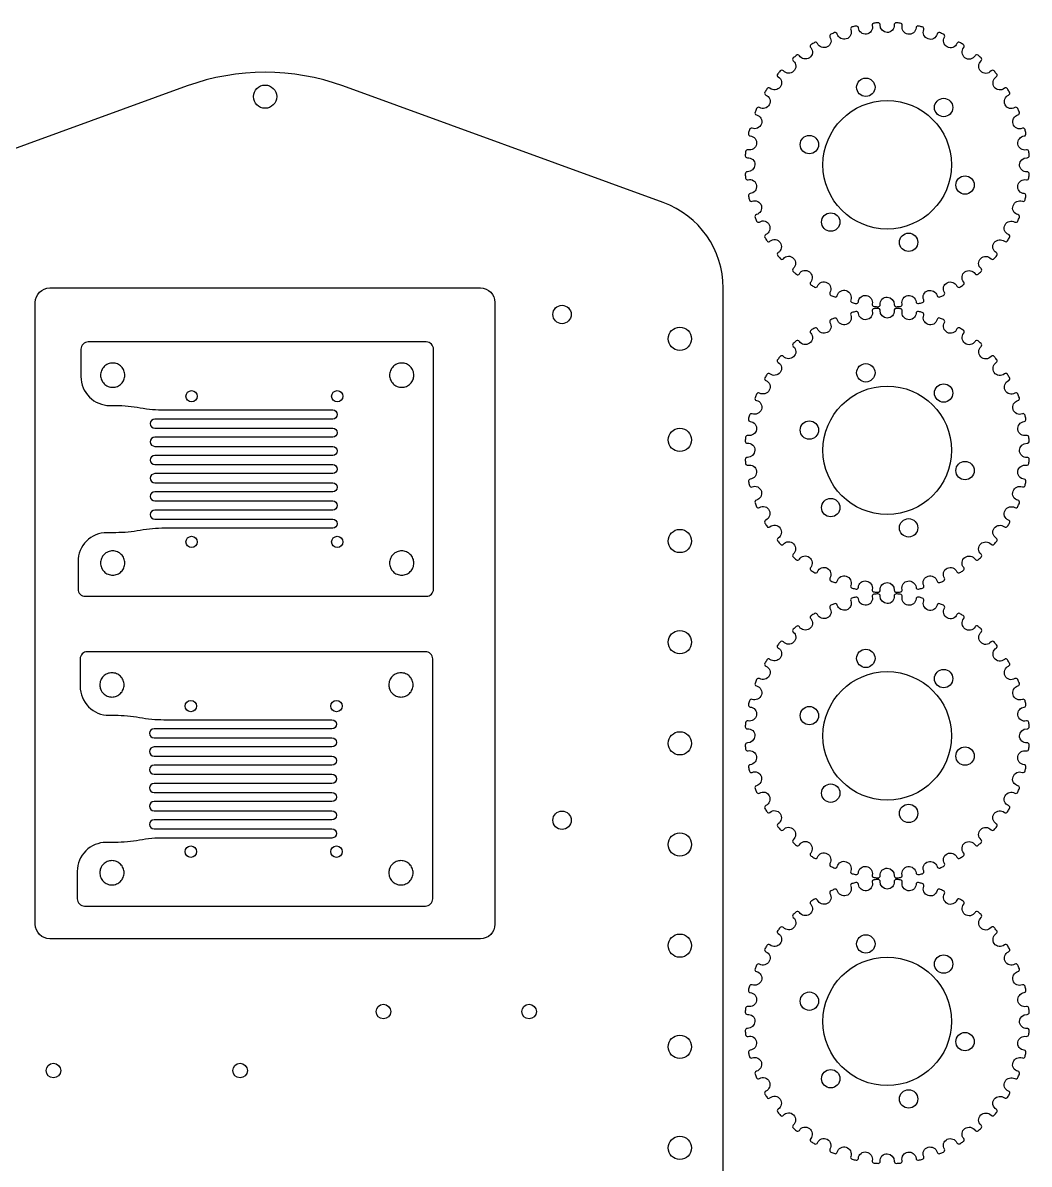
# Model space of a CAD drawing. Header units: inches. Extents: x -6.6 to 6.6, y -11.8 to 5.7.
# Drawn here: x -2.06 to 6.65, y -4.22 to 5.65 of the extents above; entities that cross this region are included whole.
import ezdxf

# ---------------------------------------------------------------- set-up
doc = ezdxf.new("R2010")
doc.units = ezdxf.units.IN
doc.header["$MEASUREMENT"] = 0

msp = doc.modelspace()

# ---------------------------------------------------------------- linework, layer by layer
for points in [[(5.6, 5.5573, -0.41343), (5.5502, 5.6308, 0.442685), (5.5341, 5.6521, 0.007018), (5.4997, 5.6548, 0.462818), (5.4817, 5.6362, -0.45371), (5.421, 5.5714, -0.41343), (5.3602, 5.6362, 0.442685), (5.341, 5.6548, 0.007018), (5.3066, 5.652, 0.462818), (5.2917, 5.6308, -0.45371), (5.2419, 5.5573, -0.41343), (5.1718, 5.6118, 0.442685), (5.1499, 5.6271, 0.007018), (5.1164, 5.6191, 0.462818), (5.105, 5.5958, -0.45371), (5.0673, 5.5154, -0.41343), (4.9895, 5.5582, 0.442685), (4.9655, 5.57, 0.007018), (4.9336, 5.5567, 0.462818), (4.926, 5.5319, -0.45371), (4.9014, 5.4466, -0.41343), (4.8178, 5.4768, 0.442685), (4.7923, 5.4846, 0.007018), (4.7629, 5.4666, 0.462818), (4.7592, 5.4409, -0.45371), (4.7482, 5.3528, -0.41343), (4.661, 5.3695, 0.442685), (4.6346, 5.3733, 0.007018), (4.6083, 5.3508, 0.462818), (4.6088, 5.3249, -0.45371), (4.6117, 5.2362, -0.41343), (4.5229, 5.2391, 0.442685), (4.4962, 5.2386, 0.007018), (4.4738, 5.2123, 0.462818), (4.4783, 5.1868, -0.45371), (4.495, 5.0996, -0.41343), (4.4069, 5.0886, 0.442685), (4.3806, 5.0839, 0.007018), (4.3626, 5.0545, 0.462818), (4.371, 5.03, -0.45371), (4.4012, 4.9465, -0.41343), (4.3159, 4.9218, 0.442685), (4.2906, 4.9131, 0.007018), (4.2774, 4.8812, 0.462818), (4.2896, 4.8583, -0.45371), (4.3324, 4.7805, -0.41343), (4.2521, 4.7428, 0.442685), (4.2285, 4.7303, 0.007018), (4.2204, 4.6967, 0.462818), (4.236, 4.676, -0.45371), (4.2905, 4.6059, -0.41343), (4.217, 4.5561, 0.442685), (4.1957, 4.54, 0.007018), (4.193, 4.5056, 0.462818), (4.2116, 4.4876, -0.45371), (4.2764, 4.4269, -0.41343), (4.2116, 4.3661, 0.442685), (4.1931, 4.3469, 0.007018), (4.1958, 4.3125, 0.462818), (4.217, 4.2976, -0.45371), (4.2905, 4.2478, -0.41343), (4.236, 4.1777, 0.442685), (4.2207, 4.1558, 0.007018), (4.2288, 4.1223, 0.462818), (4.2521, 4.1109, -0.45371), (4.3324, 4.0732, -0.41343), (4.2896, 3.9954, 0.442685), (4.2778, 3.9714, 0.007018), (4.2911, 3.9395, 0.462818), (4.3159, 3.9319, -0.45371), (4.4012, 3.9072, -0.41343), (4.371, 3.8237, 0.442685), (4.3632, 3.7982, 0.007018), (4.3812, 3.7687, 0.462818), (4.4069, 3.7651, -0.45371), (4.495, 3.7541, -0.41343), (4.4783, 3.6669, 0.442685), (4.4745, 3.6405, 0.007018), (4.497, 3.6142, 0.462818), (4.5229, 3.6147, -0.45371), (4.6117, 3.6175, -0.41343), (4.6088, 3.5288, 0.442685), (4.6092, 3.5021, 0.007018), (4.6355, 3.4797, 0.462818), (4.661, 3.4842, -0.45371), (4.7482, 3.5009, -0.41343), (4.7592, 3.4128, 0.442685), (4.7639, 3.3865, 0.007018), (4.7933, 3.3685, 0.462818), (4.8178, 3.3769, -0.45371), (4.9014, 3.4071, -0.41343), (4.926, 3.3218, 0.442685), (4.9347, 3.2965, 0.007018), (4.9666, 3.2833, 0.462818), (4.9895, 3.2955, -0.45371), (5.0673, 3.3383, -0.41343), (5.105, 3.258, 0.442685), (5.1175, 3.2344, 0.007018), (5.1511, 3.2263, 0.462818), (5.1718, 3.2419, -0.45371), (5.2419, 3.2964, -0.41343), (5.2917, 3.2229, 0.442685), (5.3078, 3.2016, 0.007018), (5.3422, 3.1989, 0.462818), (5.3602, 3.2175, -0.45371), (5.421, 3.2823, -0.41343), (5.4817, 3.2175, 0.442685), (5.5009, 3.199, 0.007018), (5.5353, 3.2017, 0.462818), (5.5502, 3.2229, -0.45371), (5.6, 3.2964, -0.41343), (5.6701, 3.2419, 0.442685), (5.692, 3.2266, 0.007018), (5.7256, 3.2347, 0.462818), (5.7369, 3.258, -0.45371), (5.7746, 3.3383, -0.41343), (5.8524, 3.2955, 0.442685), (5.8764, 3.2837, 0.007018), (5.9083, 3.297, 0.462818), (5.9159, 3.3218, -0.45371), (5.9406, 3.4071, -0.41343), (6.0241, 3.3769, 0.442685), (6.0496, 3.3691, 0.007018), (6.0791, 3.3871, 0.462818), (6.0827, 3.4128, -0.45371), (6.0937, 3.5009, -0.41343), (6.1809, 3.4842, 0.442685), (6.2074, 3.4804, 0.007018), (6.2336, 3.5029, 0.462818), (6.2332, 3.5288, -0.45371), (6.2303, 3.6175, -0.41343), (6.319, 3.6147, 0.442685), (6.3457, 3.6151, 0.007018), (6.3681, 3.6414, 0.462818), (6.3636, 3.6669, -0.45371), (6.3469, 3.7541, -0.41343), (6.435, 3.7651, 0.442685), (6.4613, 3.7698, 0.007018), (6.4794, 3.7992, 0.462818), (6.4709, 3.8237, -0.45371), (6.4407, 3.9072, -0.41343), (6.526, 3.9319, 0.442685), (6.5513, 3.9406, 0.007018), (6.5645, 3.9725, 0.462818), (6.5523, 3.9954, -0.45371), (6.5095, 4.0732, -0.41343), (6.5899, 4.1109, 0.442685), (6.6135, 4.1234, 0.007018), (6.6215, 4.157, 0.462818), (6.6059, 4.1777, -0.45371), (6.5514, 4.2478, -0.41343), (6.6249, 4.2976, 0.442685), (6.6462, 4.3137, 0.007018), (6.6489, 4.3481, 0.462818), (6.6303, 4.3661, -0.45371), (6.5655, 4.4269, -0.41343), (6.6303, 4.4876, 0.442685), (6.6489, 4.5068, 0.007018), (6.6461, 4.5412, 0.462818), (6.6249, 4.5561, -0.45371), (6.5514, 4.6059, -0.41343), (6.6059, 4.676, 0.442685), (6.6212, 4.6979, 0.007018), (6.6132, 4.7315, 0.462818), (6.5899, 4.7428, -0.45371), (6.5095, 4.7805, -0.41343), (6.5523, 4.8583, 0.442685), (6.5641, 4.8823, 0.007018), (6.5508, 4.9142, 0.462818), (6.526, 4.9218, -0.45371), (6.4407, 4.9465, -0.41343), (6.4709, 5.03, 0.442685), (6.4787, 5.0555, 0.007018), (6.4607, 5.085, 0.462818), (6.435, 5.0886, -0.45371), (6.3469, 5.0996, -0.41343), (6.3636, 5.1868, 0.442685), (6.3674, 5.2133, 0.007018), (6.3449, 5.2395, 0.462818), (6.319, 5.2391, -0.45371), (6.2303, 5.2362, -0.41343), (6.2332, 5.3249, 0.442685), (6.2327, 5.3516, 0.007018), (6.2064, 5.374, 0.462818), (6.1809, 5.3695, -0.45371), (6.0937, 5.3528, -0.41343), (6.0827, 5.4409, 0.442685), (6.078, 5.4672, 0.007018), (6.0486, 5.4853, 0.462818), (6.0241, 5.4768, -0.45371), (5.9406, 5.4466, -0.41343), (5.9159, 5.5319, 0.442685), (5.9072, 5.5572, 0.007018), (5.8753, 5.5704, 0.462818), (5.8524, 5.5582, -0.45371), (5.7746, 5.5154, -0.41343), (5.7369, 5.5958, 0.442685), (5.7244, 5.6194, 0.007018), (5.6908, 5.6274, 0.462818), (5.6701, 5.6118, -0.45371)], [(1.9029, -2.2683), (-1.8235, -2.2683, -0.414214), (-1.9485, -2.1433), (-1.9485, 3.2366, -0.414214), (-1.8235, 3.3616), (1.9029, 3.3616, -0.414214), (2.0279, 3.2366), (2.0279, -2.1433, -0.414214)], [(5.6, 3.0873, -0.41343), (5.5502, 3.1608, 0.442685), (5.5341, 3.1821, 0.007018), (5.4997, 3.1848, 0.462818), (5.4817, 3.1662, -0.45371), (5.421, 3.1014, -0.41343), (5.3602, 3.1662, 0.442685), (5.341, 3.1848, 0.007018), (5.3066, 3.182, 0.462818), (5.2917, 3.1608, -0.45371), (5.2419, 3.0873, -0.41343), (5.1718, 3.1418, 0.442685), (5.1499, 3.1571, 0.007018), (5.1164, 3.1491, 0.462818), (5.105, 3.1258, -0.45371), (5.0673, 3.0454, -0.41343), (4.9895, 3.0882, 0.442685), (4.9655, 3.1, 0.007018), (4.9336, 3.0867, 0.462818), (4.926, 3.0619, -0.45371), (4.9014, 2.9766, -0.41343), (4.8178, 3.0068, 0.442685), (4.7923, 3.0146, 0.007018), (4.7629, 2.9966, 0.462818), (4.7592, 2.9709, -0.45371), (4.7482, 2.8828, -0.41343), (4.661, 2.8995, 0.442685), (4.6346, 2.9033, 0.007018), (4.6083, 2.8808, 0.462818), (4.6088, 2.8549, -0.45371), (4.6117, 2.7662, -0.41343), (4.5229, 2.7691, 0.442685), (4.4962, 2.7686, 0.007018), (4.4738, 2.7423, 0.462818), (4.4783, 2.7168, -0.45371), (4.495, 2.6296, -0.41343), (4.4069, 2.6186, 0.442685), (4.3806, 2.6139, 0.007018), (4.3626, 2.5845, 0.462818), (4.371, 2.56, -0.45371), (4.4012, 2.4765, -0.41343), (4.3159, 2.4518, 0.442685), (4.2906, 2.4431, 0.007018), (4.2774, 2.4112, 0.462818), (4.2896, 2.3883, -0.45371), (4.3324, 2.3105, -0.41343), (4.2521, 2.2728, 0.442685), (4.2285, 2.2603, 0.007018), (4.2204, 2.2267, 0.462818), (4.236, 2.206, -0.45371), (4.2905, 2.1359, -0.41343), (4.217, 2.0861, 0.442685), (4.1957, 2.07, 0.007018), (4.193, 2.0356, 0.462818), (4.2116, 2.0176, -0.45371), (4.2764, 1.9569, -0.41343), (4.2116, 1.8961, 0.442685), (4.1931, 1.8769, 0.007018), (4.1958, 1.8425, 0.462818), (4.217, 1.8276, -0.45371), (4.2905, 1.7778, -0.41343), (4.236, 1.7077, 0.442685), (4.2207, 1.6858, 0.007018), (4.2288, 1.6523, 0.462818), (4.2521, 1.6409, -0.45371), (4.3324, 1.6032, -0.41343), (4.2896, 1.5254, 0.442685), (4.2778, 1.5014, 0.007018), (4.2911, 1.4695, 0.462818), (4.3159, 1.4619, -0.45371), (4.4012, 1.4372, -0.41343), (4.371, 1.3537, 0.442685), (4.3632, 1.3282, 0.007018), (4.3812, 1.2987, 0.462818), (4.4069, 1.2951, -0.45371), (4.495, 1.2841, -0.41343), (4.4783, 1.1969, 0.442685), (4.4745, 1.1705, 0.007018), (4.497, 1.1442, 0.462818), (4.5229, 1.1447, -0.45371), (4.6117, 1.1475, -0.41343), (4.6088, 1.0588, 0.442685), (4.6092, 1.0321, 0.007018), (4.6355, 1.0097, 0.462818), (4.661, 1.0142, -0.45371), (4.7482, 1.0309, -0.41343), (4.7592, 0.9428, 0.442685), (4.7639, 0.9165, 0.007018), (4.7933, 0.8985, 0.462818), (4.8178, 0.9069, -0.45371), (4.9014, 0.9371, -0.41343), (4.926, 0.8518, 0.442685), (4.9347, 0.8265, 0.007018), (4.9666, 0.8133, 0.462818), (4.9895, 0.8255, -0.45371), (5.0673, 0.8683, -0.41343), (5.105, 0.788, 0.442685), (5.1175, 0.7644, 0.007018), (5.1511, 0.7563, 0.462818), (5.1718, 0.7719, -0.45371), (5.2419, 0.8264, -0.41343), (5.2917, 0.7529, 0.442685), (5.3078, 0.7316, 0.007018), (5.3422, 0.7289, 0.462818), (5.3602, 0.7475, -0.45371), (5.421, 0.8123, -0.41343), (5.4817, 0.7475, 0.442685), (5.5009, 0.729, 0.007018), (5.5353, 0.7317, 0.462818), (5.5502, 0.7529, -0.45371), (5.6, 0.8264, -0.41343), (5.6701, 0.7719, 0.442685), (5.692, 0.7566, 0.007018), (5.7256, 0.7647, 0.462818), (5.7369, 0.788, -0.45371), (5.7746, 0.8683, -0.41343), (5.8524, 0.8255, 0.442685), (5.8764, 0.8137, 0.007018), (5.9083, 0.827, 0.462818), (5.9159, 0.8518, -0.45371), (5.9406, 0.9371, -0.41343), (6.0241, 0.9069, 0.442685), (6.0496, 0.8991, 0.007018), (6.0791, 0.9171, 0.462818), (6.0827, 0.9428, -0.45371), (6.0937, 1.0309, -0.41343), (6.1809, 1.0142, 0.442685), (6.2074, 1.0104, 0.007018), (6.2336, 1.0329, 0.462818), (6.2332, 1.0588, -0.45371), (6.2303, 1.1475, -0.41343), (6.319, 1.1447, 0.442685), (6.3457, 1.1451, 0.007018), (6.3681, 1.1714, 0.462818), (6.3636, 1.1969, -0.45371), (6.3469, 1.2841, -0.41343), (6.435, 1.2951, 0.442685), (6.4613, 1.2998, 0.007018), (6.4794, 1.3292, 0.462818), (6.4709, 1.3537, -0.45371), (6.4407, 1.4372, -0.41343), (6.526, 1.4619, 0.442685), (6.5513, 1.4706, 0.007018), (6.5645, 1.5025, 0.462818), (6.5523, 1.5254, -0.45371), (6.5095, 1.6032, -0.41343), (6.5899, 1.6409, 0.442685), (6.6135, 1.6534, 0.007018), (6.6215, 1.687, 0.462818), (6.6059, 1.7077, -0.45371), (6.5514, 1.7778, -0.41343), (6.6249, 1.8276, 0.442685), (6.6462, 1.8437, 0.007018), (6.6489, 1.8781, 0.462818), (6.6303, 1.8961, -0.45371), (6.5655, 1.9569, -0.41343), (6.6303, 2.0176, 0.442685), (6.6489, 2.0368, 0.007018), (6.6461, 2.0712, 0.462818), (6.6249, 2.0861, -0.45371), (6.5514, 2.1359, -0.41343), (6.6059, 2.206, 0.442685), (6.6212, 2.2279, 0.007018), (6.6132, 2.2615, 0.462818), (6.5899, 2.2728, -0.45371), (6.5095, 2.3105, -0.41343), (6.5523, 2.3883, 0.442685), (6.5641, 2.4123, 0.007018), (6.5508, 2.4442, 0.462818), (6.526, 2.4518, -0.45371), (6.4407, 2.4765, -0.41343), (6.4709, 2.56, 0.442685), (6.4787, 2.5855, 0.007018), (6.4607, 2.615, 0.462818), (6.435, 2.6186, -0.45371), (6.3469, 2.6296, -0.41343), (6.3636, 2.7168, 0.442685), (6.3674, 2.7433, 0.007018), (6.3449, 2.7695, 0.462818), (6.319, 2.7691, -0.45371), (6.2303, 2.7662, -0.41343), (6.2332, 2.8549, 0.442685), (6.2327, 2.8816, 0.007018), (6.2064, 2.904, 0.462818), (6.1809, 2.8995, -0.45371), (6.0937, 2.8828, -0.41343), (6.0827, 2.9709, 0.442685), (6.078, 2.9972, 0.007018), (6.0486, 3.0153, 0.462818), (6.0241, 3.0068, -0.45371), (5.9406, 2.9766, -0.41343), (5.9159, 3.0619, 0.442685), (5.9072, 3.0872, 0.007018), (5.8753, 3.1004, 0.462818), (5.8524, 3.0882, -0.45371), (5.7746, 3.0454, -0.41343), (5.7369, 3.1258, 0.442685), (5.7244, 3.1494, 0.007018), (5.6908, 3.1574, 0.462818), (5.6701, 3.1418, -0.45371)], [(0.6246, 2.1487, -1), (0.6246, 2.07), (-0.9141, 2.07, 1), (-0.9141, 1.9912), (0.6246, 1.9912, -1), (0.6246, 1.9125), (-0.9141, 1.9125, 1), (-0.9141, 1.8338), (0.6246, 1.8338, -1), (0.6246, 1.755), (-0.9141, 1.755, 1), (-0.9141, 1.6763), (0.6246, 1.6763, -1), (0.6246, 1.5975), (-0.9141, 1.5975, 1), (-0.9141, 1.5188), (0.6246, 1.5188, -1), (0.6246, 1.4401), (-0.9141, 1.4401, 1), (-0.9141, 1.3613), (0.6246, 1.3613, -1), (0.6246, 1.2826), (-0.8283, 1.2826, 0.045045), (-1.0399, 1.2635, -0.045045), (-1.2514, 1.2444), (-1.3285, 1.2444, 0.414214), (-1.5785, 0.9944), (-1.5785, 0.7569, 0.414214), (-1.516, 0.6944), (1.434, 0.6944, 0.414214), (1.4965, 0.7569), (1.4965, 2.8317, 0.414214), (1.434, 2.8942), (-1.491, 2.8942, 0.414214), (-1.5535, 2.8317), (-1.5535, 2.5944, 0.414214), (-1.3035, 2.3444), (-1.2514, 2.3444, -0.045045), (-1.0399, 2.3253, 0.045045), (-0.8283, 2.3062), (0.6246, 2.3062, -1), (0.6246, 2.2275), (-0.9141, 2.2275, 1), (-0.9141, 2.1487)], [(5.6, 0.6173, -0.41343), (5.5502, 0.6908, 0.442685), (5.5341, 0.7121, 0.007018), (5.4997, 0.7148, 0.462818), (5.4817, 0.6962, -0.45371), (5.421, 0.6314, -0.41343), (5.3602, 0.6962, 0.442685), (5.341, 0.7148, 0.007018), (5.3066, 0.712, 0.462818), (5.2917, 0.6908, -0.45371), (5.2419, 0.6173, -0.41343), (5.1718, 0.6718, 0.442685), (5.1499, 0.6871, 0.007018), (5.1164, 0.6791, 0.462818), (5.105, 0.6558, -0.45371), (5.0673, 0.5754, -0.41343), (4.9895, 0.6182, 0.442685), (4.9655, 0.63, 0.007018), (4.9336, 0.6167, 0.462818), (4.926, 0.5919, -0.45371), (4.9014, 0.5066, -0.41343), (4.8178, 0.5368, 0.442685), (4.7923, 0.5446, 0.007018), (4.7629, 0.5266, 0.462818), (4.7592, 0.5009, -0.45371), (4.7482, 0.4128, -0.41343), (4.661, 0.4295, 0.442685), (4.6346, 0.4333, 0.007018), (4.6083, 0.4108, 0.462818), (4.6088, 0.3849, -0.45371), (4.6117, 0.2962, -0.41343), (4.5229, 0.2991, 0.442685), (4.4962, 0.2986, 0.007018), (4.4738, 0.2723, 0.462818), (4.4783, 0.2468, -0.45371), (4.495, 0.1596, -0.41343), (4.4069, 0.1486, 0.442685), (4.3806, 0.1439, 0.007018), (4.3626, 0.1145, 0.462818), (4.371, 0.09, -0.45371), (4.4012, 0.0065, -0.41343), (4.3159, -0.0182, 0.442685), (4.2906, -0.0269, 0.007018), (4.2774, -0.0588, 0.462818), (4.2896, -0.0817, -0.45371), (4.3324, -0.1595, -0.41343), (4.2521, -0.1972, 0.442685), (4.2285, -0.2097, 0.007018), (4.2204, -0.2433, 0.462818), (4.236, -0.264, -0.45371), (4.2905, -0.3341, -0.41343), (4.217, -0.3839, 0.442685), (4.1957, -0.4, 0.007018), (4.193, -0.4344, 0.462818), (4.2116, -0.4524, -0.45371), (4.2764, -0.5131, -0.41343), (4.2116, -0.5739, 0.442685), (4.1931, -0.5931, 0.007018), (4.1958, -0.6275, 0.462818), (4.217, -0.6424, -0.45371), (4.2905, -0.6922, -0.41343), (4.236, -0.7623, 0.442685), (4.2207, -0.7842, 0.007018), (4.2288, -0.8177, 0.462818), (4.2521, -0.8291, -0.45371), (4.3324, -0.8668, -0.41343), (4.2896, -0.9446, 0.442685), (4.2778, -0.9686, 0.007018), (4.2911, -1.0005, 0.462818), (4.3159, -1.0081, -0.45371), (4.4012, -1.0328, -0.41343), (4.371, -1.1163, 0.442685), (4.3632, -1.1418, 0.007018), (4.3812, -1.1713, 0.462818), (4.4069, -1.1749, -0.45371), (4.495, -1.1859, -0.41343), (4.4783, -1.2731, 0.442685), (4.4745, -1.2995, 0.007018), (4.497, -1.3258, 0.462818), (4.5229, -1.3253, -0.45371), (4.6117, -1.3225, -0.41343), (4.6088, -1.4112, 0.442685), (4.6092, -1.4379, 0.007018), (4.6355, -1.4603, 0.462818), (4.661, -1.4558, -0.45371), (4.7482, -1.4391, -0.41343), (4.7592, -1.5272, 0.442685), (4.7639, -1.5535, 0.007018), (4.7933, -1.5715, 0.462818), (4.8178, -1.5631, -0.45371), (4.9014, -1.5329, -0.41343), (4.926, -1.6182, 0.442685), (4.9347, -1.6435, 0.007018), (4.9666, -1.6567, 0.462818), (4.9895, -1.6445, -0.45371), (5.0673, -1.6017, -0.41343), (5.105, -1.682, 0.442685), (5.1175, -1.7056, 0.007018), (5.1511, -1.7137, 0.462818), (5.1718, -1.6981, -0.45371), (5.2419, -1.6436, -0.41343), (5.2917, -1.7171, 0.442685), (5.3078, -1.7384, 0.007018), (5.3422, -1.7411, 0.462818), (5.3602, -1.7225, -0.45371), (5.421, -1.6577, -0.41343), (5.4817, -1.7225, 0.442685), (5.5009, -1.741, 0.007018), (5.5353, -1.7383, 0.462818), (5.5502, -1.7171, -0.45371), (5.6, -1.6436, -0.41343), (5.6701, -1.6981, 0.442685), (5.692, -1.7134, 0.007018), (5.7256, -1.7053, 0.462818), (5.7369, -1.682, -0.45371), (5.7746, -1.6017, -0.41343), (5.8524, -1.6445, 0.442685), (5.8764, -1.6563, 0.007018), (5.9083, -1.643, 0.462818), (5.9159, -1.6182, -0.45371), (5.9406, -1.5329, -0.41343), (6.0241, -1.5631, 0.442685), (6.0496, -1.5709, 0.007018), (6.0791, -1.5529, 0.462818), (6.0827, -1.5272, -0.45371), (6.0937, -1.4391, -0.41343), (6.1809, -1.4558, 0.442685), (6.2074, -1.4596, 0.007018), (6.2336, -1.4371, 0.462818), (6.2332, -1.4112, -0.45371), (6.2303, -1.3225, -0.41343), (6.319, -1.3253, 0.442685), (6.3457, -1.3249, 0.007018), (6.3681, -1.2986, 0.462818), (6.3636, -1.2731, -0.45371), (6.3469, -1.1859, -0.41343), (6.435, -1.1749, 0.442685), (6.4613, -1.1702, 0.007018), (6.4794, -1.1408, 0.462818), (6.4709, -1.1163, -0.45371), (6.4407, -1.0328, -0.41343), (6.526, -1.0081, 0.442685), (6.5513, -0.9994, 0.007018), (6.5645, -0.9675, 0.462818), (6.5523, -0.9446, -0.45371), (6.5095, -0.8668, -0.41343), (6.5899, -0.8291, 0.442685), (6.6135, -0.8166, 0.007018), (6.6215, -0.783, 0.462818), (6.6059, -0.7623, -0.45371), (6.5514, -0.6922, -0.41343), (6.6249, -0.6424, 0.442685), (6.6462, -0.6263, 0.007018), (6.6489, -0.5919, 0.462818), (6.6303, -0.5739, -0.45371), (6.5655, -0.5131, -0.41343), (6.6303, -0.4524, 0.442685), (6.6489, -0.4332, 0.007018), (6.6461, -0.3988, 0.462818), (6.6249, -0.3839, -0.45371), (6.5514, -0.3341, -0.41343), (6.6059, -0.264, 0.442685), (6.6212, -0.2421, 0.007018), (6.6132, -0.2085, 0.462818), (6.5899, -0.1972, -0.45371), (6.5095, -0.1595, -0.41343), (6.5523, -0.0817, 0.442685), (6.5641, -0.0577, 0.007018), (6.5508, -0.0258, 0.462818), (6.526, -0.0182, -0.45371), (6.4407, 0.0065, -0.41343), (6.4709, 0.09, 0.442685), (6.4787, 0.1155, 0.007018), (6.4607, 0.145, 0.462818), (6.435, 0.1486, -0.45371), (6.3469, 0.1596, -0.41343), (6.3636, 0.2468, 0.442685), (6.3674, 0.2733, 0.007018), (6.3449, 0.2995, 0.462818), (6.319, 0.2991, -0.45371), (6.2303, 0.2962, -0.41343), (6.2332, 0.3849, 0.442685), (6.2327, 0.4116, 0.007018), (6.2064, 0.434, 0.462818), (6.1809, 0.4295, -0.45371), (6.0937, 0.4128, -0.41343), (6.0827, 0.5009, 0.442685), (6.078, 0.5272, 0.007018), (6.0486, 0.5453, 0.462818), (6.0241, 0.5368, -0.45371), (5.9406, 0.5066, -0.41343), (5.9159, 0.5919, 0.442685), (5.9072, 0.6172, 0.007018), (5.8753, 0.6304, 0.462818), (5.8524, 0.6182, -0.45371), (5.7746, 0.5754, -0.41343), (5.7369, 0.6558, 0.442685), (5.7244, 0.6794, 0.007018), (5.6908, 0.6874, 0.462818), (5.6701, 0.6718, -0.45371)], [(-1.3101, -0.3349), (-1.258, -0.3349, -0.045045), (-1.0465, -0.354, 0.045045), (-0.835, -0.3731), (0.618, -0.3731, -1), (0.618, -0.4518), (-0.9207, -0.4518, 1), (-0.9207, -0.5305), (0.618, -0.5305, -1), (0.618, -0.6093), (-0.9207, -0.6093, 1), (-0.9207, -0.688), (0.618, -0.688, -1), (0.618, -0.7668), (-0.9207, -0.7668, 1), (-0.9207, -0.8455), (0.618, -0.8455, -1), (0.618, -0.9242), (-0.9207, -0.9242, 1), (-0.9207, -1.003), (0.618, -1.003, -1), (0.618, -1.0817), (-0.9207, -1.0817, 1), (-0.9207, -1.1605), (0.618, -1.1605, -1), (0.618, -1.2392), (-0.9207, -1.2392, 1), (-0.9207, -1.3179), (0.618, -1.3179, -1), (0.618, -1.3967), (-0.835, -1.3967, 0.045045), (-1.0465, -1.4158, -0.045045), (-1.258, -1.4349), (-1.3351, -1.4349, 0.414214), (-1.5851, -1.6849), (-1.5851, -1.9224, 0.414214), (-1.5226, -1.9849), (1.4274, -1.9849, 0.414214), (1.4899, -1.9224), (1.4899, 0.1525, 0.414214), (1.4274, 0.215), (-1.4976, 0.215, 0.414214), (-1.5601, 0.1525), (-1.5601, -0.0849, 0.414214)], [(5.6, -1.8527, -0.41343), (5.5502, -1.7792, 0.442685), (5.5341, -1.7579, 0.007018), (5.4997, -1.7552, 0.462818), (5.4817, -1.7738, -0.45371), (5.421, -1.8386, -0.41343), (5.3602, -1.7738, 0.442685), (5.341, -1.7552, 0.007018), (5.3066, -1.758, 0.462818), (5.2917, -1.7792, -0.45371), (5.2419, -1.8527, -0.41343), (5.1718, -1.7982, 0.442685), (5.1499, -1.7829, 0.007018), (5.1164, -1.7909, 0.462818), (5.105, -1.8142, -0.45371), (5.0673, -1.8946, -0.41343), (4.9895, -1.8518, 0.442685), (4.9655, -1.84, 0.007018), (4.9336, -1.8533, 0.462818), (4.926, -1.8781, -0.45371), (4.9014, -1.9634, -0.41343), (4.8178, -1.9332, 0.442685), (4.7923, -1.9254, 0.007018), (4.7629, -1.9434, 0.462818), (4.7592, -1.9691, -0.45371), (4.7482, -2.0572, -0.41343), (4.661, -2.0405, 0.442685), (4.6346, -2.0367, 0.007018), (4.6083, -2.0592, 0.462818), (4.6088, -2.0851, -0.45371), (4.6117, -2.1738, -0.41343), (4.5229, -2.1709, 0.442685), (4.4962, -2.1714, 0.007018), (4.4738, -2.1977, 0.462818), (4.4783, -2.2232, -0.45371), (4.495, -2.3104, -0.41343), (4.4069, -2.3214, 0.442685), (4.3806, -2.3261, 0.007018), (4.3626, -2.3555, 0.462818), (4.371, -2.38, -0.45371), (4.4012, -2.4635, -0.41343), (4.3159, -2.4882, 0.442685), (4.2906, -2.4969, 0.007018), (4.2774, -2.5288, 0.462818), (4.2896, -2.5517, -0.45371), (4.3324, -2.6295, -0.41343), (4.2521, -2.6672, 0.442685), (4.2285, -2.6797, 0.007018), (4.2204, -2.7133, 0.462818), (4.236, -2.734, -0.45371), (4.2905, -2.8041, -0.41343), (4.217, -2.8539, 0.442685), (4.1957, -2.87, 0.007018), (4.193, -2.9044, 0.462818), (4.2116, -2.9224, -0.45371), (4.2764, -2.9831, -0.41343), (4.2116, -3.0439, 0.442685), (4.1931, -3.0631, 0.007018), (4.1958, -3.0975, 0.462818), (4.217, -3.1124, -0.45371), (4.2905, -3.1622, -0.41343), (4.236, -3.2323, 0.442685), (4.2207, -3.2542, 0.007018), (4.2288, -3.2877, 0.462818), (4.2521, -3.2991, -0.45371), (4.3324, -3.3368, -0.41343), (4.2896, -3.4146, 0.442685), (4.2778, -3.4386, 0.007018), (4.2911, -3.4705, 0.462818), (4.3159, -3.4781, -0.45371), (4.4012, -3.5028, -0.41343), (4.371, -3.5863, 0.442685), (4.3632, -3.6118, 0.007018), (4.3812, -3.6413, 0.462818), (4.4069, -3.6449, -0.45371), (4.495, -3.6559, -0.41343), (4.4783, -3.7431, 0.442685), (4.4745, -3.7695, 0.007018), (4.497, -3.7958, 0.462818), (4.5229, -3.7953, -0.45371), (4.6117, -3.7925, -0.41343), (4.6088, -3.8812, 0.442685), (4.6092, -3.9079, 0.007018), (4.6355, -3.9303, 0.462818), (4.661, -3.9258, -0.45371), (4.7482, -3.9091, -0.41343), (4.7592, -3.9972, 0.442685), (4.7639, -4.0235, 0.007018), (4.7933, -4.0415, 0.462818), (4.8178, -4.0331, -0.45371), (4.9014, -4.0029, -0.41343), (4.926, -4.0882, 0.442685), (4.9347, -4.1135, 0.007018), (4.9666, -4.1267, 0.462818), (4.9895, -4.1145, -0.45371), (5.0673, -4.0717, -0.41343), (5.105, -4.152, 0.442685), (5.1175, -4.1756, 0.007018), (5.1511, -4.1837, 0.462818), (5.1718, -4.1681, -0.45371), (5.2419, -4.1136, -0.41343), (5.2917, -4.1871, 0.442685), (5.3078, -4.2084, 0.007018), (5.3422, -4.2111, 0.462818), (5.3602, -4.1925, -0.45371), (5.421, -4.1277, -0.41343), (5.4817, -4.1925, 0.442685), (5.5009, -4.211, 0.007018), (5.5353, -4.2083, 0.462818), (5.5502, -4.1871, -0.45371), (5.6, -4.1136, -0.41343), (5.6701, -4.1681, 0.442685), (5.692, -4.1834, 0.007018), (5.7256, -4.1753, 0.462818), (5.7369, -4.152, -0.45371), (5.7746, -4.0717, -0.41343), (5.8524, -4.1145, 0.442685), (5.8764, -4.1263, 0.007018), (5.9083, -4.113, 0.462818), (5.9159, -4.0882, -0.45371), (5.9406, -4.0029, -0.41343), (6.0241, -4.0331, 0.442685), (6.0496, -4.0409, 0.007018), (6.0791, -4.0229, 0.462818), (6.0827, -3.9972, -0.45371), (6.0937, -3.9091, -0.41343), (6.1809, -3.9258, 0.442685), (6.2074, -3.9296, 0.007018), (6.2336, -3.9071, 0.462818), (6.2332, -3.8812, -0.45371), (6.2303, -3.7925, -0.41343), (6.319, -3.7953, 0.442685), (6.3457, -3.7949, 0.007018), (6.3681, -3.7686, 0.462818), (6.3636, -3.7431, -0.45371), (6.3469, -3.6559, -0.41343), (6.435, -3.6449, 0.442685), (6.4613, -3.6402, 0.007018), (6.4794, -3.6108, 0.462818), (6.4709, -3.5863, -0.45371), (6.4407, -3.5028, -0.41343), (6.526, -3.4781, 0.442685), (6.5513, -3.4694, 0.007018), (6.5645, -3.4375, 0.462818), (6.5523, -3.4146, -0.45371), (6.5095, -3.3368, -0.41343), (6.5899, -3.2991, 0.442685), (6.6135, -3.2866, 0.007018), (6.6215, -3.253, 0.462818), (6.6059, -3.2323, -0.45371), (6.5514, -3.1622, -0.41343), (6.6249, -3.1124, 0.442685), (6.6462, -3.0963, 0.007018), (6.6489, -3.0619, 0.462818), (6.6303, -3.0439, -0.45371), (6.5655, -2.9831, -0.41343), (6.6303, -2.9224, 0.442685), (6.6489, -2.9032, 0.007018), (6.6461, -2.8688, 0.462818), (6.6249, -2.8539, -0.45371), (6.5514, -2.8041, -0.41343), (6.6059, -2.734, 0.442685), (6.6212, -2.7121, 0.007018), (6.6132, -2.6785, 0.462818), (6.5899, -2.6672, -0.45371), (6.5095, -2.6295, -0.41343), (6.5523, -2.5517, 0.442685), (6.5641, -2.5277, 0.007018), (6.5508, -2.4958, 0.462818), (6.526, -2.4882, -0.45371), (6.4407, -2.4635, -0.41343), (6.4709, -2.38, 0.442685), (6.4787, -2.3545, 0.007018), (6.4607, -2.325, 0.462818), (6.435, -2.3214, -0.45371), (6.3469, -2.3104, -0.41343), (6.3636, -2.2232, 0.442685), (6.3674, -2.1967, 0.007018), (6.3449, -2.1705, 0.462818), (6.319, -2.1709, -0.45371), (6.2303, -2.1738, -0.41343), (6.2332, -2.0851, 0.442685), (6.2327, -2.0584, 0.007018), (6.2064, -2.036, 0.462818), (6.1809, -2.0405, -0.45371), (6.0937, -2.0572, -0.41343), (6.0827, -1.9691, 0.442685), (6.078, -1.9428, 0.007018), (6.0486, -1.9247, 0.462818), (6.0241, -1.9332, -0.45371), (5.9406, -1.9634, -0.41343), (5.9159, -1.8781, 0.442685), (5.9072, -1.8528, 0.007018), (5.8753, -1.8396, 0.462818), (5.8524, -1.8518, -0.45371), (5.7746, -1.8946, -0.41343), (5.7369, -1.8142, 0.442685), (5.7244, -1.7906, 0.007018), (5.6908, -1.7826, 0.462818), (5.6701, -1.7982, -0.45371)]]:
    msp.add_lwpolyline(points, format="xyb", close=True)
msp.add_lwpolyline([(4.0023, -4.8692), (4.0023, 3.3601, 0.315299), (3.4842, 4.1), (0.713, 5.1087, 0.176327), (-0.6335, 5.1087), (-3.4048, 4.1, 0.315299), (-3.9229, 3.3601), (-3.9229, -4.8692)], format="xyb")
for centre, radius in [((5.236, 5.0974), 0.0795), ((0.0397, 5.0162), 0.1005), ((5.421, 4.4269), 0.5556), ((5.9092, 4.9224), 0.0795), ((4.7477, 4.6019), 0.0795), ((6.0942, 4.2518), 0.0795), ((4.9327, 3.9313), 0.0795), ((5.606, 3.7563), 0.0795), ((2.6081, 3.132), 0.0795), ((3.6273, 2.9222), 0.1005), ((5.236, 2.6274), 0.0795), ((-0.5959, 2.4243), 0.0492), ((0.664, 2.4243), 0.0492), ((5.421, 1.9569), 0.5556), ((5.9092, 2.4524), 0.0795), ((4.7477, 2.1319), 0.0795), ((3.6273, 2.0472), 0.1005), ((6.0942, 1.7818), 0.0795), ((4.9327, 1.4613), 0.0795), ((5.606, 1.2863), 0.0795), ((-0.5959, 1.1645), 0.0492), ((0.664, 1.1645), 0.0492), ((3.6273, 1.1722), 0.1005), ((3.6273, 0.2972), 0.1005), ((5.236, 0.1574), 0.0795), ((5.421, -0.5131), 0.5556), ((5.9092, -0.0176), 0.0795), ((-0.6025, -0.255), 0.0492), ((0.6573, -0.255), 0.0492), ((4.7477, -0.3381), 0.0795), ((3.6273, -0.5778), 0.1005), ((6.0942, -0.6882), 0.0795), ((4.9327, -1.0087), 0.0795), ((2.6081, -1.243), 0.0795), ((5.606, -1.1837), 0.0795), ((3.6273, -1.4528), 0.1005), ((-0.6025, -1.5148), 0.0492), ((0.6573, -1.5148), 0.0492), ((3.6273, -2.3278), 0.1005), ((5.236, -2.3126), 0.0795), ((5.421, -2.9831), 0.5556), ((5.9092, -2.4876), 0.0795), ((4.7477, -2.8081), 0.0795), ((1.0634, -2.8983), 0.063), ((2.3232, -2.8983), 0.063), ((3.6273, -3.2028), 0.1005), ((6.0942, -3.1582), 0.0795), ((-1.791, -3.4081), 0.063), ((-0.1768, -3.4081), 0.063), ((4.9327, -3.4787), 0.0795), ((5.606, -3.6537), 0.0795), ((3.6273, -4.0778), 0.1005)]:
    msp.add_circle(centre, radius)
for points, knots in [([(-1.2785, 2.7119), (-1.2653, 2.7119), (-1.2512, 2.7093), (-1.2254, 2.6985), (-1.2135, 2.6905), (-1.1949, 2.6718), (-1.1868, 2.66), (-1.1761, 2.6341), (-1.1735, 2.6201), (-1.1735, 2.5937), (-1.1761, 2.5796), (-1.1868, 2.5538), (-1.1949, 2.542), (-1.2135, 2.5233), (-1.2254, 2.5152), (-1.2512, 2.5045), (-1.2653, 2.5019), (-1.2916, 2.5019), (-1.3057, 2.5045), (-1.3316, 2.5152), (-1.3434, 2.5233), (-1.362, 2.542), (-1.3701, 2.5538), (-1.3808, 2.5796), (-1.3835, 2.5937), (-1.3835, 2.6201), (-1.3808, 2.6341), (-1.3701, 2.66), (-1.362, 2.6718), (-1.3434, 2.6905), (-1.3316, 2.6985), (-1.3057, 2.7093), (-1.2916, 2.7119), (-1.2785, 2.7119)], [0, 0, 0, 0, 0.10046, 0.10046, 0.200921, 0.200921, 0.301444, 0.301444, 0.401967, 0.401967, 0.50248, 0.50248, 0.602992, 0.602992, 0.703451, 0.703451, 0.803911, 0.803911, 0.90437, 0.90437, 1.004829, 1.004829, 1.105342, 1.105342, 1.205854, 1.205854, 1.306377, 1.306377, 1.406901, 1.406901, 1.507361, 1.507361, 1.607821, 1.607821, 1.607821, 1.607821]), ([(1.2215, 2.7119), (1.2347, 2.7119), (1.2488, 2.7093), (1.2746, 2.6985), (1.2865, 2.6905), (1.3051, 2.6718), (1.3132, 2.66), (1.3239, 2.6341), (1.3265, 2.6201), (1.3265, 2.5937), (1.3239, 2.5796), (1.3132, 2.5538), (1.3051, 2.542), (1.2865, 2.5233), (1.2746, 2.5152), (1.2488, 2.5045), (1.2347, 2.5019), (1.2084, 2.5019), (1.1943, 2.5045), (1.1684, 2.5152), (1.1566, 2.5233), (1.138, 2.542), (1.1299, 2.5538), (1.1192, 2.5796), (1.1165, 2.5937), (1.1165, 2.6201), (1.1192, 2.6341), (1.1299, 2.66), (1.138, 2.6718), (1.1566, 2.6905), (1.1684, 2.6985), (1.1943, 2.7093), (1.2084, 2.7119), (1.2215, 2.7119)], [0, 0, 0, 0, 0.10046, 0.10046, 0.200921, 0.200921, 0.301444, 0.301444, 0.401967, 0.401967, 0.50248, 0.50248, 0.602992, 0.602992, 0.703451, 0.703451, 0.803911, 0.803911, 0.90437, 0.90437, 1.004829, 1.004829, 1.105342, 1.105342, 1.205854, 1.205854, 1.306377, 1.306377, 1.406901, 1.406901, 1.507361, 1.507361, 1.607821, 1.607821, 1.607821, 1.607821]), ([(-1.2785, 1.0869), (-1.2653, 1.0869), (-1.2512, 1.0843), (-1.2254, 1.0735), (-1.2135, 1.0655), (-1.1949, 1.0468), (-1.1868, 1.035), (-1.1761, 1.0091), (-1.1735, 0.9951), (-1.1735, 0.9687), (-1.1761, 0.9546), (-1.1868, 0.9288), (-1.1949, 0.917), (-1.2135, 0.8983), (-1.2254, 0.8902), (-1.2512, 0.8795), (-1.2653, 0.8769), (-1.2916, 0.8769), (-1.3057, 0.8795), (-1.3316, 0.8902), (-1.3434, 0.8983), (-1.362, 0.917), (-1.3701, 0.9288), (-1.3808, 0.9546), (-1.3835, 0.9687), (-1.3835, 0.9951), (-1.3808, 1.0091), (-1.3701, 1.035), (-1.362, 1.0468), (-1.3434, 1.0655), (-1.3316, 1.0735), (-1.3057, 1.0843), (-1.2916, 1.0869), (-1.2785, 1.0869)], [0, 0, 0, 0, 0.100459, 0.100459, 0.200918, 0.200918, 0.301431, 0.301431, 0.401943, 0.401943, 0.502467, 0.502467, 0.60299, 0.60299, 0.70345, 0.70345, 0.803911, 0.803911, 0.904371, 0.904371, 1.004831, 1.004831, 1.105355, 1.105355, 1.205878, 1.205878, 1.30639, 1.30639, 1.406903, 1.406903, 1.507362, 1.507362, 1.607821, 1.607821, 1.607821, 1.607821]), ([(1.2215, 1.0869), (1.2347, 1.0869), (1.2488, 1.0843), (1.2746, 1.0735), (1.2865, 1.0655), (1.3051, 1.0468), (1.3132, 1.035), (1.3239, 1.0091), (1.3265, 0.9951), (1.3265, 0.9687), (1.3239, 0.9546), (1.3132, 0.9288), (1.3051, 0.917), (1.2865, 0.8983), (1.2746, 0.8902), (1.2488, 0.8795), (1.2347, 0.8769), (1.2084, 0.8769), (1.1943, 0.8795), (1.1684, 0.8902), (1.1566, 0.8983), (1.138, 0.917), (1.1299, 0.9288), (1.1192, 0.9546), (1.1165, 0.9687), (1.1165, 0.9951), (1.1192, 1.0091), (1.1299, 1.035), (1.138, 1.0468), (1.1566, 1.0655), (1.1684, 1.0735), (1.1943, 1.0843), (1.2084, 1.0869), (1.2215, 1.0869)], [0, 0, 0, 0, 0.100459, 0.100459, 0.200918, 0.200918, 0.301431, 0.301431, 0.401943, 0.401943, 0.502467, 0.502467, 0.60299, 0.60299, 0.70345, 0.70345, 0.803911, 0.803911, 0.904371, 0.904371, 1.004831, 1.004831, 1.105355, 1.105355, 1.205878, 1.205878, 1.30639, 1.30639, 1.406903, 1.406903, 1.507362, 1.507362, 1.607821, 1.607821, 1.607821, 1.607821]), ([(-1.2851, 0.0326), (-1.2719, 0.0326), (-1.2578, 0.03), (-1.232, 0.0193), (-1.2202, 0.0112), (-1.2015, -0.0074), (-1.1934, -0.0193), (-1.1827, -0.0451), (-1.1801, -0.0592), (-1.1801, -0.0856), (-1.1827, -0.0996), (-1.1934, -0.1255), (-1.2015, -0.1373), (-1.2202, -0.1559), (-1.232, -0.164), (-1.2578, -0.1747), (-1.2719, -0.1774), (-1.2983, -0.1774), (-1.3123, -0.1747), (-1.3382, -0.164), (-1.35, -0.1559), (-1.3687, -0.1373), (-1.3767, -0.1255), (-1.3875, -0.0996), (-1.3901, -0.0856), (-1.3901, -0.0592), (-1.3875, -0.0451), (-1.3767, -0.0193), (-1.3686, -0.0074), (-1.35, 0.0112), (-1.3382, 0.0193), (-1.3123, 0.03), (-1.2983, 0.0326), (-1.2851, 0.0326)], [0, 0, 0, 0, 0.10046, 0.10046, 0.200921, 0.200921, 0.301444, 0.301444, 0.401967, 0.401967, 0.50248, 0.50248, 0.602992, 0.602992, 0.703451, 0.703451, 0.803911, 0.803911, 0.90437, 0.90437, 1.004829, 1.004829, 1.105342, 1.105342, 1.205854, 1.205854, 1.306377, 1.306377, 1.406901, 1.406901, 1.507361, 1.507361, 1.607821, 1.607821, 1.607821, 1.607821]), ([(1.2149, 0.0326), (1.2281, 0.0326), (1.2422, 0.03), (1.268, 0.0193), (1.2798, 0.0112), (1.2985, -0.0074), (1.3066, -0.0193), (1.3173, -0.0451), (1.3199, -0.0592), (1.3199, -0.0856), (1.3173, -0.0996), (1.3066, -0.1255), (1.2985, -0.1373), (1.2798, -0.1559), (1.268, -0.164), (1.2422, -0.1747), (1.2281, -0.1774), (1.2017, -0.1774), (1.1877, -0.1747), (1.1618, -0.164), (1.15, -0.1559), (1.1313, -0.1373), (1.1233, -0.1255), (1.1125, -0.0996), (1.1099, -0.0856), (1.1099, -0.0592), (1.1125, -0.0451), (1.1233, -0.0193), (1.1314, -0.0074), (1.15, 0.0112), (1.1618, 0.0193), (1.1877, 0.03), (1.2017, 0.0326), (1.2149, 0.0326)], [0, 0, 0, 0, 0.10046, 0.10046, 0.200921, 0.200921, 0.301444, 0.301444, 0.401967, 0.401967, 0.50248, 0.50248, 0.602992, 0.602992, 0.703451, 0.703451, 0.803911, 0.803911, 0.90437, 0.90437, 1.004829, 1.004829, 1.105342, 1.105342, 1.205854, 1.205854, 1.306377, 1.306377, 1.406901, 1.406901, 1.507361, 1.507361, 1.607821, 1.607821, 1.607821, 1.607821]), ([(-1.2851, -1.5924), (-1.2719, -1.5924), (-1.2578, -1.595), (-1.232, -1.6057), (-1.2202, -1.6138), (-1.2015, -1.6324), (-1.1934, -1.6443), (-1.1827, -1.6701), (-1.1801, -1.6842), (-1.1801, -1.7106), (-1.1827, -1.7246), (-1.1934, -1.7505), (-1.2015, -1.7623), (-1.2202, -1.7809), (-1.232, -1.789), (-1.2578, -1.7997), (-1.2719, -1.8024), (-1.2983, -1.8024), (-1.3123, -1.7997), (-1.3382, -1.789), (-1.35, -1.7809), (-1.3686, -1.7623), (-1.3767, -1.7505), (-1.3875, -1.7246), (-1.3901, -1.7106), (-1.3901, -1.6842), (-1.3875, -1.6701), (-1.3767, -1.6443), (-1.3687, -1.6324), (-1.35, -1.6138), (-1.3382, -1.6057), (-1.3123, -1.595), (-1.2983, -1.5924), (-1.2851, -1.5924)], [0, 0, 0, 0, 0.100459, 0.100459, 0.200918, 0.200918, 0.301431, 0.301431, 0.401943, 0.401943, 0.502467, 0.502467, 0.60299, 0.60299, 0.70345, 0.70345, 0.803911, 0.803911, 0.904371, 0.904371, 1.004831, 1.004831, 1.105355, 1.105355, 1.205878, 1.205878, 1.30639, 1.30639, 1.406903, 1.406903, 1.507362, 1.507362, 1.607821, 1.607821, 1.607821, 1.607821]), ([(1.2149, -1.5924), (1.2281, -1.5924), (1.2422, -1.595), (1.268, -1.6057), (1.2798, -1.6138), (1.2985, -1.6324), (1.3066, -1.6443), (1.3173, -1.6701), (1.3199, -1.6842), (1.3199, -1.7106), (1.3173, -1.7246), (1.3066, -1.7505), (1.2985, -1.7623), (1.2798, -1.7809), (1.268, -1.789), (1.2422, -1.7997), (1.2281, -1.8024), (1.2017, -1.8024), (1.1877, -1.7997), (1.1618, -1.789), (1.15, -1.7809), (1.1314, -1.7623), (1.1233, -1.7505), (1.1125, -1.7246), (1.1099, -1.7106), (1.1099, -1.6842), (1.1125, -1.6701), (1.1233, -1.6443), (1.1313, -1.6324), (1.15, -1.6138), (1.1618, -1.6057), (1.1877, -1.595), (1.2017, -1.5924), (1.2149, -1.5924)], [0, 0, 0, 0, 0.100459, 0.100459, 0.200918, 0.200918, 0.301431, 0.301431, 0.401943, 0.401943, 0.502467, 0.502467, 0.60299, 0.60299, 0.70345, 0.70345, 0.803911, 0.803911, 0.904371, 0.904371, 1.004831, 1.004831, 1.105355, 1.105355, 1.205878, 1.205878, 1.30639, 1.30639, 1.406903, 1.406903, 1.507362, 1.507362, 1.607821, 1.607821, 1.607821, 1.607821])]:
    msp.add_open_spline(points, degree=3, knots=knots)

doc.saveas('drawing.dxf')
